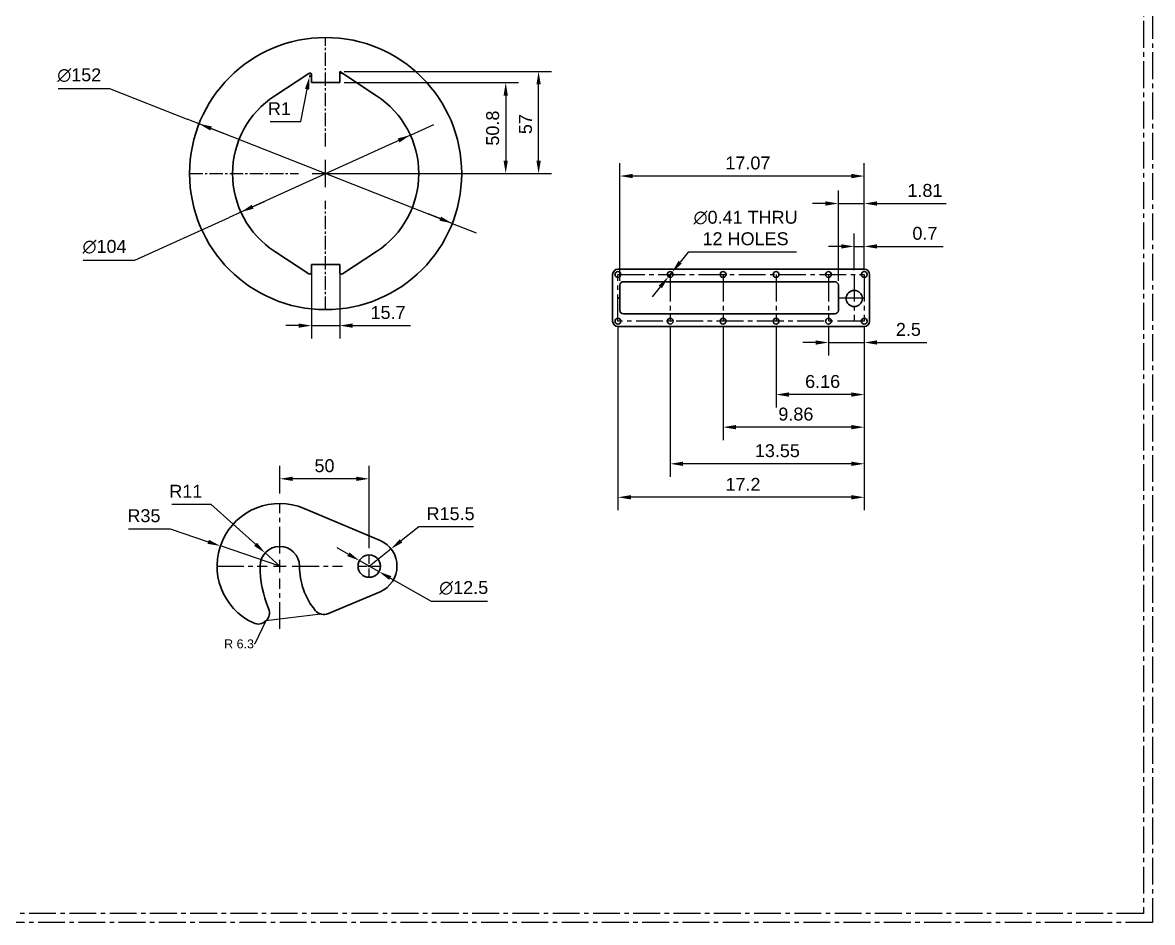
# Model space of a CAD drawing. Header units: millimetres. Extents: x -312 to 1301, y -289 to 535.
# Drawn here: x 670 to 1301, y -289 to 214 of the extents above; entities that cross this region are included whole.
import ezdxf
from ezdxf import colors
from ezdxf.entities.mleader import LeaderData, LeaderLine
from ezdxf.math import Vec2, Vec3

# ---------------------------------------------------------------- set-up
doc = ezdxf.new("R2010")
doc.units = ezdxf.units.MM
doc.header["$LTSCALE"] = 20
doc.header["$MEASUREMENT"] = 0
doc.linetypes.add('CENTER2', pattern=[1.125, 0.75, -0.125, 0.125, -0.125])
doc.styles.get("Standard").update_dxf_attribs({"font": 'arial.ttf'})
doc.dimstyles.get("Standard").update_dxf_attribs({"dimscale": 40, "dimtxt": 0.18, "dimasz": 0.18, "dimexe": 0.18, "dimexo": 0.0625, "dimgap": 0.09, "dimtad": 1, "dimtoh": 1, "dimdec": 4, "dimdsep": 46, "dimtxsty": 'Standard', "dimcen": 0.09, "dimadec": 0, "dimazin": 0, "dimtfac": 1, "dimtdec": 4, "dimtmove": 0, "dimatfit": 3, "dimfxl": 1, "dimtolj": 1, "dimtzin": 0, "dimarcsym": 0})

# ---------------------------------------------------------------- blocks, each defined once
blk = doc.blocks.new('*U1')
at = {"color": 0, "linetype": 'CENTER2', "ltscale": 0.5, "transparency": 16777216}
for p, q in [((0, 15.2), (0, 76.12)), ((-76.12, 0), (-15.2, 0)), ((15.2, 0), (76.12, 0)), ((0, -76.12), (0, -15.2))]:
    blk.add_line(p, q, dxfattribs=at)
at = {"color": 0, "linetype": 'Continuous', "ltscale": 0.5, "transparency": 16777216}
for p, q in [((0, -7.6), (0, 7.6)), ((-7.6, 0), (7.6, 0))]:
    blk.add_line(p, q, dxfattribs=at)
blk = doc.blocks.new('*D2')
at = {"color": 0, "lineweight": -2, "transparency": 16777216}
for p, q in [((849.51, 186.36), (965.32, 186.36)), ((958.12, 136.56), (958.12, 179.16)), ((841.66, 129.36), (965.32, 129.36))]:
    blk.add_line(p, q, dxfattribs=at)
at = {"color": 0, "transparency": 16777216}
for points in [[(956.92, 179.16), (959.32, 179.16), (958.12, 186.36)], [(956.92, 136.56), (959.32, 136.56), (958.12, 129.36)]]:
    blk.add_solid(points, dxfattribs=at)
at = {"layer": 'Defpoints', "color": 0, "transparency": 16777216}
for p in [(847.01, 186.36), (958.12, 186.36), (839.16, 129.36)]:
    blk.add_point(p, dxfattribs=at)
at = {"color": 0, "transparency": 16777216, "insert": (950.85, 156.98), "char_height": 7.2, "attachment_point": 5, "rotation": 90}
blk.add_mtext('\\A1;57', dxfattribs=at)
blk = doc.blocks.new('*D3')
at = {"color": 0, "lineweight": -2, "transparency": 16777216}
for p, q in [((849.51, 180.16), (946.94, 180.16)), ((939.74, 172.96), (939.74, 136.56)), ((841.66, 129.36), (946.94, 129.36))]:
    blk.add_line(p, q, dxfattribs=at)
at = {"color": 0, "transparency": 16777216}
for points in [[(938.54, 172.96), (940.94, 172.96), (939.74, 180.16)], [(938.54, 136.56), (940.94, 136.56), (939.74, 129.36)]]:
    blk.add_solid(points, dxfattribs=at)
at = {"layer": 'Defpoints', "color": 0, "transparency": 16777216}
for p in [(847.01, 180.16), (839.16, 129.36), (939.74, 129.36)]:
    blk.add_point(p, dxfattribs=at)
at = {"color": 0, "transparency": 16777216, "insert": (932.47, 154.76), "char_height": 7.2, "attachment_point": 5, "rotation": 90}
blk.add_mtext('\\A1;50.8', dxfattribs=at)
blk = doc.blocks.new('*D4')
at = {"color": 0, "lineweight": -2, "transparency": 16777216}
for p, q in [((886.5, 150.86), (893.06, 153.84)), ((893.06, 153.84), (899.61, 156.82)), ((886.5, 150.86), (791.81, 107.85)), ((879.95, 147.88), (873.39, 144.9)), ((798.37, 110.83), (804.92, 113.81)), ((791.81, 107.85), (785.26, 104.87)), ((732.61, 80.96), (785.26, 104.87)), ((703.76, 80.96), (732.61, 80.96))]:
    blk.add_line(p, q, dxfattribs=at)
at = {"color": 0, "transparency": 16777216}
for points in [[(879.45, 148.98), (880.44, 146.79), (886.5, 150.86)], [(797.87, 111.92), (798.87, 109.74), (791.81, 107.85)]]:
    blk.add_solid(points, dxfattribs=at)
at = {"layer": 'Defpoints', "color": 0, "transparency": 16777216}
for p in [(886.5, 150.86), (791.81, 107.85)]:
    blk.add_point(p, dxfattribs=at)
at = {"color": 0, "transparency": 16777216, "insert": (715.62, 88.44), "char_height": 7.2, "attachment_point": 5}
blk.add_mtext('\\A1;∅104', dxfattribs=at)
blk = doc.blocks.new('*D5')
at = {"color": 0, "lineweight": -2, "transparency": 16777216}
for p, q in [((689.68, 176.82), (718.49, 176.82)), ((718.49, 176.82), (761.73, 159.81)), ((768.43, 157.18), (761.73, 159.81)), ((909.88, 101.54), (768.43, 157.18)), ((775.13, 154.54), (781.83, 151.9)), ((903.18, 104.17), (896.48, 106.81)), ((909.88, 101.54), (916.58, 98.9)), ((916.58, 98.9), (923.28, 96.26))]:
    blk.add_line(p, q, dxfattribs=at)
at = {"color": 0, "transparency": 16777216}
for points in [[(775.57, 155.66), (774.69, 153.42), (768.43, 157.18)], [(903.62, 105.29), (902.74, 103.05), (909.88, 101.54)]]:
    blk.add_solid(points, dxfattribs=at)
at = {"layer": 'Defpoints', "color": 0, "transparency": 16777216}
for p in [(768.43, 157.18), (909.88, 101.54)]:
    blk.add_point(p, dxfattribs=at)
at = {"color": 0, "transparency": 16777216, "insert": (701.51, 184.3), "char_height": 7.2, "attachment_point": 5}
blk.add_mtext('\\A1;∅152', dxfattribs=at)
blk = doc.blocks.new('*D6')
at = {"color": 0, "lineweight": -2, "transparency": 16777216}
for p, q in [((830.31, 184.51), (830.12, 183.52)), ((825.28, 158.39), (828.76, 176.45)), ((808.24, 158.39), (825.28, 158.39))]:
    blk.add_line(p, q, dxfattribs=at)
blk.add_arc((830.31, 184.51), 1, 259.09702, 360, dxfattribs=at)
at = {"color": 0, "transparency": 16777216}
blk.add_solid([(827.58, 176.68), (829.94, 176.23), (830.12, 183.52)], dxfattribs=at)
at = {"layer": 'Defpoints', "color": 0, "transparency": 16777216}
for p in [(830.12, 183.52), (830.31, 184.51)]:
    blk.add_point(p, dxfattribs=at)
at = {"color": 0, "transparency": 16777216, "insert": (813.35, 165.61), "char_height": 7.2, "attachment_point": 5}
blk.add_mtext('\\A1;R1', dxfattribs=at)
blk = doc.blocks.new('*D7')
at = {"color": 0, "lineweight": -2, "transparency": 16777216}
for p, q in [((831.31, 76.06), (831.31, 37.21)), ((847.01, 76.06), (847.01, 37.21)), ((824.11, 44.41), (816.91, 44.41)), ((831.31, 44.41), (847.01, 44.41)), ((854.21, 44.41), (886.63, 44.41))]:
    blk.add_line(p, q, dxfattribs=at)
at = {"color": 0, "transparency": 16777216}
for points in [[(824.11, 45.61), (824.11, 43.21), (831.31, 44.41)], [(854.21, 45.61), (854.21, 43.21), (847.01, 44.41)]]:
    blk.add_solid(points, dxfattribs=at)
at = {"layer": 'Defpoints', "color": 0, "transparency": 16777216}
for p in [(831.31, 78.56), (847.01, 78.56), (847.01, 44.41)]:
    blk.add_point(p, dxfattribs=at)
at = {"color": 0, "transparency": 16777216, "insert": (874.02, 51.68), "char_height": 7.2, "attachment_point": 5}
blk.add_mtext('\\A1;15.7', dxfattribs=at)
blk = doc.blocks.new('*D8')
at = {"color": 0, "lineweight": -2, "transparency": 16777216}
for p, q in [((813.51, -49.47), (813.51, -33.97)), ((863.51, -79.9), (863.51, -33.97)), ((856.31, -41.17), (820.71, -41.17))]:
    blk.add_line(p, q, dxfattribs=at)
at = {"color": 0, "transparency": 16777216}
for points in [[(820.71, -39.97), (820.71, -42.37), (813.51, -41.17)], [(856.31, -39.97), (856.31, -42.37), (863.51, -41.17)]]:
    blk.add_solid(points, dxfattribs=at)
at = {"layer": 'Defpoints', "color": 0, "transparency": 16777216}
for p in [(813.51, -41.17), (813.51, -51.97), (863.51, -82.4)]:
    blk.add_point(p, dxfattribs=at)
at = {"color": 0, "transparency": 16777216, "insert": (838.51, -33.89), "char_height": 7.2, "attachment_point": 5}
blk.add_mtext('\\A1;50', dxfattribs=at)
blk = doc.blocks.new('*D9')
at = {"color": 0, "lineweight": -2, "transparency": 16777216}
for p, q in [((891.24, -67.97), (881.3, -75.85)), ((921.78, -67.97), (891.24, -67.97)), ((863.51, -89.96), (875.66, -80.33))]:
    blk.add_line(p, q, dxfattribs=at)
at = {"color": 0, "transparency": 16777216}
blk.add_solid([(880.55, -74.91), (882.04, -76.79), (875.66, -80.33)], dxfattribs=at)
at = {"layer": 'Defpoints', "color": 0, "transparency": 16777216}
for p in [(875.66, -80.33), (863.51, -89.96)]:
    blk.add_point(p, dxfattribs=at)
at = {"color": 0, "transparency": 16777216, "insert": (908.95, -60.7), "char_height": 7.2, "attachment_point": 5}
blk.add_mtext('\\A1;R15.5', dxfattribs=at)
blk = doc.blocks.new('*D10')
at = {"color": 0, "lineweight": -2, "transparency": 16777216}
for p, q in [((753.15, -55.33), (775.09, -55.33)), ((775.09, -55.33), (799.99, -77.77)), ((813.51, -89.96), (805.34, -82.59))]:
    blk.add_line(p, q, dxfattribs=at)
at = {"color": 0, "transparency": 16777216}
blk.add_solid([(800.79, -76.88), (799.19, -78.66), (805.34, -82.59)], dxfattribs=at)
at = {"layer": 'Defpoints', "color": 0, "transparency": 16777216}
for p in [(805.34, -82.59), (813.51, -89.96)]:
    blk.add_point(p, dxfattribs=at)
at = {"color": 0, "transparency": 16777216, "insert": (761.06, -48.12), "char_height": 7.2, "attachment_point": 5}
blk.add_mtext('\\A1;R11', dxfattribs=at)
blk = doc.blocks.new('*D11')
at = {"color": 0, "lineweight": -2, "transparency": 16777216}
for p, q in [((729.01, -69.11), (752.21, -69.11)), ((752.21, -69.11), (773.56, -76.37)), ((813.51, -89.96), (780.38, -78.69))]:
    blk.add_line(p, q, dxfattribs=at)
at = {"color": 0, "transparency": 16777216}
blk.add_solid([(773.95, -75.23), (773.17, -77.5), (780.38, -78.69)], dxfattribs=at)
at = {"layer": 'Defpoints', "color": 0, "transparency": 16777216}
for p in [(780.38, -78.69), (813.51, -89.96)]:
    blk.add_point(p, dxfattribs=at)
at = {"color": 0, "transparency": 16777216, "insert": (737.64, -61.83), "char_height": 7.2, "attachment_point": 5}
blk.add_mtext('\\A1;R35', dxfattribs=at)
blk = doc.blocks.new('*D12')
at = {"color": 0, "lineweight": -2, "transparency": 16777216}
for p, q in [((851.81, -83.32), (845.55, -79.77)), ((858.07, -86.87), (868.95, -93.04)), ((898.21, -109.63), (875.21, -96.59)), ((929.58, -109.63), (898.21, -109.63))]:
    blk.add_line(p, q, dxfattribs=at)
at = {"color": 0, "transparency": 16777216}
for points in [[(852.4, -82.28), (851.22, -84.37), (858.07, -86.87)], [(875.8, -95.54), (874.62, -97.63), (868.95, -93.04)]]:
    blk.add_solid(points, dxfattribs=at)
at = {"layer": 'Defpoints', "color": 0, "transparency": 16777216}
for p in [(858.07, -86.87), (868.95, -93.04)]:
    blk.add_point(p, dxfattribs=at)
at = {"color": 0, "transparency": 16777216, "insert": (916.28, -102.15), "char_height": 7.2, "attachment_point": 5}
blk.add_mtext('\\A1;∅12.5', dxfattribs=at)
blk = doc.blocks.new('*U13')
at = {"color": 0, "linetype": 'CENTER2', "transparency": 16777216}
for p, q in [((0, 1.25), (0, 6.37)), ((-6.37, 0), (-1.25, 0)), ((1.25, 0), (6.37, 0)), ((0, -6.37), (0, -1.25))]:
    blk.add_line(p, q, dxfattribs=at)
at = {"color": 0, "linetype": 'Continuous', "transparency": 16777216}
for p, q in [((-0.625, 0), (0.625, 0)), ((0, -0.625), (0, 0.625))]:
    blk.add_line(p, q, dxfattribs=at)
blk = doc.blocks.new('*U14')
at = {"color": 0, "linetype": 'CENTER2', "transparency": 16777216}
for p, q in [((0, 7), (0, 35.12)), ((-35.12, 0), (-7, 0)), ((7, 0), (35.12, 0)), ((0, -35.12), (0, -7))]:
    blk.add_line(p, q, dxfattribs=at)
at = {"color": 0, "linetype": 'Continuous', "transparency": 16777216}
for p, q in [((-3.5, 0), (3.5, 0)), ((0, -3.5), (0, 3.5))]:
    blk.add_line(p, q, dxfattribs=at)
blk = doc.blocks.new('*D43')
at = {"color": 0, "lineweight": -2, "transparency": 16777216}
for p, q in [((1120.05, 44.37), (1120.05, 27.78)), ((1140.05, 44.37), (1140.05, 27.78)), ((1112.85, 34.98), (1105.65, 34.98)), ((1120.05, 34.98), (1140.05, 34.98)), ((1147.25, 34.98), (1174.94, 34.98))]:
    blk.add_line(p, q, dxfattribs=at)
at = {"color": 0, "transparency": 16777216}
for points in [[(1112.85, 36.18), (1112.85, 33.78), (1120.05, 34.98)], [(1147.25, 36.18), (1147.25, 33.78), (1140.05, 34.98)]]:
    blk.add_solid(points, dxfattribs=at)
at = {"layer": 'Defpoints', "color": 0, "transparency": 16777216}
for p in [(1120.05, 46.87), (1140.05, 46.87), (1120.05, 34.98)]:
    blk.add_point(p, dxfattribs=at)
at = {"color": 0, "transparency": 16777216, "insert": (1164.7, 42.25), "char_height": 7.2, "attachment_point": 5}
blk.add_mtext('\\A1;2.5', dxfattribs=at)
blk = doc.blocks.new('*D46')
at = {"color": 0, "lineweight": -2, "transparency": 16777216}
for p, q in [((1090.77, 44.37), (1090.77, -1.29)), ((1140.05, 44.37), (1140.05, -1.29)), ((1132.85, 5.91), (1097.97, 5.91))]:
    blk.add_line(p, q, dxfattribs=at)
at = {"color": 0, "transparency": 16777216}
for points in [[(1097.97, 7.11), (1097.97, 4.71), (1090.77, 5.91)], [(1132.85, 7.11), (1132.85, 4.71), (1140.05, 5.91)]]:
    blk.add_solid(points, dxfattribs=at)
at = {"layer": 'Defpoints', "color": 0, "transparency": 16777216}
for p in [(1090.77, 46.87), (1140.05, 46.87), (1090.77, 5.91)]:
    blk.add_point(p, dxfattribs=at)
at = {"color": 0, "transparency": 16777216, "insert": (1116.79, 13.18), "char_height": 7.2, "attachment_point": 5}
blk.add_mtext('\\A1;6.16', dxfattribs=at)
blk = doc.blocks.new('*D47')
at = {"color": 0, "lineweight": -2, "transparency": 16777216}
for p, q in [((1061.17, 44.37), (1061.17, -19.52)), ((1140.05, 44.37), (1140.05, -19.52)), ((1132.85, -12.32), (1068.37, -12.32))]:
    blk.add_line(p, q, dxfattribs=at)
at = {"color": 0, "transparency": 16777216}
for points in [[(1068.37, -11.12), (1068.37, -13.52), (1061.17, -12.32)], [(1132.85, -11.12), (1132.85, -13.52), (1140.05, -12.32)]]:
    blk.add_solid(points, dxfattribs=at)
at = {"layer": 'Defpoints', "color": 0, "transparency": 16777216}
for p in [(1061.17, 46.87), (1140.05, 46.87), (1061.17, -12.32)]:
    blk.add_point(p, dxfattribs=at)
at = {"color": 0, "transparency": 16777216, "insert": (1101.84, -5.05), "char_height": 7.2, "attachment_point": 5}
blk.add_mtext('\\A1;9.86', dxfattribs=at)
blk = doc.blocks.new('*D48')
at = {"color": 0, "lineweight": -2, "transparency": 16777216}
for p, q in [((1031.65, 44.37), (1031.65, -39.98)), ((1140.05, 44.37), (1140.05, -39.98)), ((1132.85, -32.78), (1038.85, -32.78))]:
    blk.add_line(p, q, dxfattribs=at)
at = {"color": 0, "transparency": 16777216}
for points in [[(1038.85, -31.58), (1038.85, -33.98), (1031.65, -32.78)], [(1132.85, -31.58), (1132.85, -33.98), (1140.05, -32.78)]]:
    blk.add_solid(points, dxfattribs=at)
at = {"layer": 'Defpoints', "color": 0, "transparency": 16777216}
for p in [(1031.65, 46.87), (1140.05, 46.87), (1031.65, -32.78)]:
    blk.add_point(p, dxfattribs=at)
at = {"color": 0, "transparency": 16777216, "insert": (1091.5, -25.5), "char_height": 7.2, "attachment_point": 5}
blk.add_mtext('\\A1;13.55', dxfattribs=at)
blk = doc.blocks.new('*D49')
at = {"color": 0, "lineweight": -2, "transparency": 16777216}
for p, q in [((1002.45, 44.37), (1002.45, -58.69)), ((1140.05, 44.37), (1140.05, -58.69)), ((1132.85, -51.49), (1009.65, -51.49))]:
    blk.add_line(p, q, dxfattribs=at)
at = {"color": 0, "transparency": 16777216}
for points in [[(1009.65, -50.29), (1009.65, -52.69), (1002.45, -51.49)], [(1132.85, -50.29), (1132.85, -52.69), (1140.05, -51.49)]]:
    blk.add_solid(points, dxfattribs=at)
at = {"layer": 'Defpoints', "color": 0, "transparency": 16777216}
for p in [(1002.45, 46.87), (1140.05, 46.87), (1002.45, -51.49)]:
    blk.add_point(p, dxfattribs=at)
at = {"color": 0, "transparency": 16777216, "insert": (1072.28, -44.28), "char_height": 7.2, "attachment_point": 5}
blk.add_mtext('\\A1;17.2', dxfattribs=at)
blk = doc.blocks.new('*D50')
at = {"color": 0, "lineweight": -2, "transparency": 16777216}
for p, q in [((1134.45, 75.45), (1134.45, 95.87)), ((1140.05, 75.45), (1140.05, 95.87)), ((1127.25, 88.67), (1120.05, 88.67)), ((1134.45, 88.67), (1140.05, 88.67)), ((1147.25, 88.67), (1184.08, 88.67))]:
    blk.add_line(p, q, dxfattribs=at)
at = {"color": 0, "transparency": 16777216}
for points in [[(1127.25, 89.87), (1127.25, 87.47), (1134.45, 88.67)], [(1147.25, 89.87), (1147.25, 87.47), (1140.05, 88.67)]]:
    blk.add_solid(points, dxfattribs=at)
at = {"layer": 'Defpoints', "color": 0, "transparency": 16777216}
for p in [(1134.45, 88.67), (1134.45, 72.95), (1140.05, 72.95)]:
    blk.add_point(p, dxfattribs=at)
at = {"color": 0, "transparency": 16777216, "insert": (1173.93, 95.94), "char_height": 7.2, "attachment_point": 5}
blk.add_mtext('\\A1;0.7', dxfattribs=at)
blk = doc.blocks.new('*D51')
at = {"color": 0, "lineweight": -2, "transparency": 16777216}
for p, q in [((1125.57, 69.45), (1125.57, 119.83)), ((1140.05, 75.45), (1140.05, 119.83)), ((1118.37, 112.63), (1111.17, 112.63)), ((1125.57, 112.63), (1140.05, 112.63)), ((1147.25, 112.63), (1185.85, 112.63))]:
    blk.add_line(p, q, dxfattribs=at)
at = {"color": 0, "transparency": 16777216}
for points in [[(1118.37, 113.83), (1118.37, 111.43), (1125.57, 112.63)], [(1147.25, 113.83), (1147.25, 111.43), (1140.05, 112.63)]]:
    blk.add_solid(points, dxfattribs=at)
at = {"layer": 'Defpoints', "color": 0, "transparency": 16777216}
for p in [(1125.57, 112.63), (1140.05, 72.95), (1125.57, 66.95)]:
    blk.add_point(p, dxfattribs=at)
at = {"color": 0, "transparency": 16777216, "insert": (1173.93, 119.9), "char_height": 7.2, "attachment_point": 5}
blk.add_mtext('\\A1;1.81', dxfattribs=at)
blk = doc.blocks.new('*D52')
at = {"color": 0, "lineweight": -2, "transparency": 16777216}
for p, q in [((1003.49, 69.45), (1003.49, 135.18)), ((1140.05, 75.45), (1140.05, 135.18)), ((1132.85, 127.98), (1010.69, 127.98))]:
    blk.add_line(p, q, dxfattribs=at)
at = {"color": 0, "transparency": 16777216}
for points in [[(1010.69, 129.18), (1010.69, 126.78), (1003.49, 127.98)], [(1132.85, 129.18), (1132.85, 126.78), (1140.05, 127.98)]]:
    blk.add_solid(points, dxfattribs=at)
at = {"layer": 'Defpoints', "color": 0, "transparency": 16777216}
for p in [(1003.49, 127.98), (1140.05, 72.95), (1003.49, 66.95)]:
    blk.add_point(p, dxfattribs=at)
at = {"color": 0, "transparency": 16777216, "insert": (1075.04, 135.25), "char_height": 7.2, "attachment_point": 5}
blk.add_mtext('\\A1;17.07', dxfattribs=at)
blk = doc.blocks.new('*D53')
at = {"color": 0, "lineweight": -2, "transparency": 16777216}
for p, q in [((1041.71, 85.45), (1037.19, 79.84)), ((1102.22, 85.45), (1041.71, 85.45)), ((1030.63, 71.67), (1032.68, 74.23)), ((1026.11, 66.06), (1021.6, 60.45))]:
    blk.add_line(p, q, dxfattribs=at)
at = {"color": 0, "transparency": 16777216}
for points in [[(1036.26, 80.59), (1038.13, 79.08), (1032.68, 74.23)], [(1025.18, 66.81), (1027.05, 65.31), (1030.63, 71.67)]]:
    blk.add_solid(points, dxfattribs=at)
at = {"layer": 'Defpoints', "color": 0, "transparency": 16777216}
for p in [(1030.63, 71.67), (1032.68, 74.23)]:
    blk.add_point(p, dxfattribs=at)
at = {"color": 0, "transparency": 16777216, "insert": (1073.76, 98.9), "char_height": 7.2, "attachment_point": 5}
blk.add_mtext('\\A1;∅0.41 THRU\\P12 HOLES', dxfattribs=at)

msp = doc.modelspace()

# ---------------------------------------------------------------- linework, layer by layer
at = {"lineweight": 30}
for p, q in [((829.76118, 185.34346), (810.69596, 172.87423)), ((831.30854, 184.50656), (831.30854, 180.15548)), ((847.00854, 186.35548), (867.62112, 172.87423)), ((847.00854, 186.35548), (847.00854, 180.15548)), ((831.30854, 180.15548), (847.00854, 180.15548)), ((829.76118, 73.3675), (810.69596, 85.83673)), ((848.5559, 73.3675), (867.62112, 85.83673)), ((831.30854, 74.20439), (831.30854, 78.55548)), ((831.30854, 78.55548), (847.00854, 78.55548)), ((847.00854, 74.20439), (847.00854, 78.55548))]:
    msp.add_line(p, q, dxfattribs=at)
at = {"color": 7, "lineweight": 30}
for p, q in [((1002.45321, 75.9085), (1140.05321, 75.9085)), ((999.49321, 46.8685), (999.49321, 72.9485)), ((1143.01321, 72.9485), (1143.01321, 46.8685)), ((1003.49321, 66.9485), (1003.49321, 52.9485)), ((1005.49321, 68.9485), (1123.57321, 68.9485)), ((1125.57321, 66.9485), (1125.57321, 52.9485)), ((1002.45321, 59.9085), (1003.49321, 59.9085)), ((1005.49321, 50.9485), (1123.57321, 50.9485)), ((1140.05321, 43.9085), (1002.45321, 43.9085)), ((827.16124, -57.72653), (869.55624, -75.68242)), ((869.55624, -104.22768), (840.66186, -116.46554))]:
    msp.add_line(p, q, dxfattribs=at)
at = {"color": 2, "linetype": 'CENTER2'}
for p, q in [((1002.45321, 72.9485), (1140.05321, 72.9485)), ((1002.45321, 46.8685), (1002.45321, 72.9485)), ((1031.65321, 72.9485), (1031.65321, 46.8685)), ((1061.17321, 72.9485), (1061.17321, 46.8685)), ((1090.77321, 72.9485), (1090.77321, 46.8685)), ((1120.05321, 72.9485), (1120.05321, 46.8685)), ((1134.45321, 72.9485), (1134.45321, 46.8685)), ((1140.05321, 72.9485), (1140.05321, 46.8685)), ((1125.57321, 59.9085), (1140.05321, 59.9085)), ((1140.05321, 46.8685), (1002.45321, 46.8685))]:
    msp.add_line(p, q, dxfattribs=at)
at = {"color": 5, "linetype": 'CENTER2'}
for points in [[(-311.60207, 534.60358), (1301.01413, 534.60358), (1301.01413, -289.00076), (-311.60207, -289.00076)], [(-306.60207, 529.60358), (1296.01413, 529.60358), (1296.01413, -284.00076), (-306.60207, -284.00076)]]:
    msp.add_lwpolyline(points, close=True, dxfattribs=at)
at = {"lineweight": 30}
msp.add_circle((839.15854, 129.35548), 76, dxfattribs=at)
at = {"color": 7, "lineweight": 30}
for centre, radius in [((1002.45321, 72.9485), 1.64), ((1031.65321, 72.9485), 1.64), ((1061.17321, 72.9485), 1.64), ((1090.77321, 72.9485), 1.64), ((1120.05321, 72.9485), 1.64), ((1140.05321, 72.9485), 1.64), ((1134.45321, 59.56689), 4.52), ((1002.45321, 46.8685), 1.64), ((1031.65321, 46.8685), 1.64), ((1061.17321, 46.8685), 1.64), ((1090.77321, 46.8685), 1.64), ((1120.05321, 46.8685), 1.64), ((1140.05321, 46.8685), 1.64), ((863.51124, -89.95505), 6.25)]:
    msp.add_circle(centre, radius, dxfattribs=at)
at = {"lineweight": 30}
for centre, radius, start, end in [((830.30854, 184.50656), 1, 360, 123.18589978), ((848.00854, 184.50656), 1, 56.81410022, 180), ((839.15854, 129.35548), 52, 123.18589978, 236.81410022), ((839.15854, 129.35548), 52, 303.18589978, 56.81410022), ((830.30854, 74.20439), 1, 236.81410022, 0), ((848.00854, 74.20439), 1, 180, 303.18589978)]:
    msp.add_arc(centre, radius, start, end, dxfattribs=at)
at = {"color": 7, "lineweight": 30}
for centre, radius, start, end in [((1002.45321, 72.9485), 2.96, 90, 180), ((1140.05321, 72.9485), 2.96, 0, 90), ((1005.49321, 66.9485), 2, 90, 180), ((1123.57321, 66.9485), 2, 0, 90), ((1005.49321, 52.9485), 2, 180, 270), ((1123.57321, 52.9485), 2, 270, 0), ((1002.45321, 46.8685), 2.96, 180, 270), ((1140.05321, 46.8685), 2.96, 270, 0), ((813.51124, -89.95505), 35, 67.0455006, 245.16101284), ((863.51124, -89.95505), 15.5, 292.9544994, 67.0455006), ((813.51124, -89.95505), 11, 0, 180), ((863.51124, -89.95505), 61, 180, 202.7678815), ((863.51124, -89.95505), 39, 180, 219.2950281), ((801.45524, -116.00007), 6.3, 245.16101284, 22.7678815), ((838.20486, -110.66441), 6.3, 219.2950281, 292.9544994)]:
    msp.add_arc(centre, radius, start, end, dxfattribs=at)

# ---------------------------------------------------------------- block references
at = {"color": 2, "linetype": 'CENTER2', "ltscale": 0.5}
msp.add_blockref('*U1', (839.15854, 129.35548), dxfattribs=at)
at = {"color": 2, "linetype": 'CENTER2'}
for name, p in [('*U14', (813.51124, -89.95505)), ('*U13', (863.51124, -89.95505))]:
    msp.add_blockref(name, p, dxfattribs=at)

# ---------------------------------------------------------------- dimensions: what is measured, and where the dimension line sits
at = {"color": 4}
for p1, p2, picture, middle in [((909.88364, 101.53535), (768.43343, 157.1756), '*D5', (701.5149, 176.82103)), ((886.5036, 150.86002), (791.81348, 107.85093), '*D4', (715.61991, 80.96104)), ((858.07413, -86.87279), (868.94835, -93.03731), '*D12', (916.28408, -109.62717))]:
    dim = msp.add_diameter_dim_2p(p1=p1, p2=p2, dimstyle='Standard', dxfattribs=at)
    dim.commit()
    dim.dimension.update_dxf_attribs({"geometry": picture, "text_midpoint": middle, "dimtype": 163})
for center, mpoint, picture, middle in [((830.30854, 184.50656), (830.11939, 183.52461), '*D6', (813.34605, 158.39442)), ((813.51124, -89.95505), (805.3395, -82.59144), '*D10', (761.05615, -55.33031)), ((863.51124, -89.95505), (875.65698, -80.32536), '*D9', (908.95493, -67.97256)), ((813.51124, -89.95505), (780.37528, -78.68524), '*D11', (737.64142, -69.10712))]:
    dim = msp.add_radius_dim(center=center, mpoint=mpoint, dimstyle='Standard', dxfattribs=at)
    dim.commit()
    dim.dimension.update_dxf_attribs({"geometry": picture, "text_midpoint": middle, "dimtype": 164})
for base, p1, p2, picture, middle in [((958.11594, 186.35548), (839.15854, 129.35548), (847.00854, 186.35548), '*D2', (958.11594, 156.98466)), ((939.74123, 129.35548), (847.00854, 180.15548), (839.15854, 129.35548), '*D3', (939.74123, 154.75548))]:
    dim = msp.add_linear_dim(base=base, p1=p1, p2=p2, angle=90, dimstyle='Standard', dxfattribs=at)
    dim.commit()
    dim.dimension.update_dxf_attribs({"geometry": picture, "text_midpoint": middle, "dimtype": 160})
for base, p1, p2, picture, middle in [((1003.49321, 127.97567), (1140.05321, 72.9485), (1003.49321, 66.9485), '*D52', (1075.03579, 127.97567)), ((1125.57321, 112.62861), (1140.05321, 72.9485), (1125.57321, 66.9485), '*D51', (1173.93072, 112.62861)), ((1134.45321, 88.66566), (1140.05321, 72.9485), (1134.45321, 72.9485), '*D50', (1173.93072, 88.66566)), ((1002.45321, -51.49209), (1140.05321, 46.8685), (1002.45321, 46.8685), '*D49', (1072.27737, -51.49209)), ((1031.65321, -32.78218), (1140.05321, 46.8685), (1031.65321, 46.8685), '*D48', (1091.4955, -32.78218)), ((1061.17321, -12.32322), (1140.05321, 46.8685), (1061.17321, 46.8685), '*D47', (1101.84367, -12.32322)), ((1090.77321, 5.90628), (1140.05321, 46.8685), (1090.77321, 46.8685), '*D46', (1116.79067, 5.90628)), ((1120.05321, 34.97659), (1140.05321, 46.8685), (1120.05321, 46.8685), '*D43', (1164.69578, 34.97659))]:
    dim = msp.add_linear_dim(base=base, p1=p1, p2=p2, dimstyle='Standard', override={"dimlfac": 0.125}, dxfattribs=at)
    dim.commit()
    dim.dimension.update_dxf_attribs({"geometry": picture, "text_midpoint": middle, "dimtype": 160})
dim = msp.add_diameter_dim_2p(p1=(1030.62519, 71.6707), p2=(1032.68123, 74.2263), text='<> THRU\\P12 HOLES', dimstyle='Standard', override={"dimlfac": 0.125}, dxfattribs=at)
dim.commit()
dim.dimension.update_dxf_attribs({"geometry": '*D53', "text_midpoint": (1073.76399, 98.90384)})
for base, p1, p2, picture, middle in [((847.00854, 44.4074), (831.30854, 78.55548), (847.00854, 78.55548), '*D7', (874.02082, 51.68352)), ((813.51124, -41.1674), (863.51124, -82.39965), (813.51124, -51.97228), '*D8', (838.51124, -33.89128))]:
    dim = msp.add_linear_dim(base=base, p1=p1, p2=p2, dimstyle='Standard', dxfattribs=at)
    dim.commit()
    dim.dimension.update_dxf_attribs({"geometry": picture, "text_midpoint": middle})

# ---------------------------------------------------------------- leaders
ml = msp.add_multileader_mtext('Standard', dxfattribs=at)
ml.set_content('R 6.3', color=4)
ml.set_leader_properties()
ml.build(insert=Vec2(0, 0))
ml.multileader.update_dxf_attribs({"dogleg_length": 0.36, "arrow_head_size": 0.18})
ctx = ml.context
ctx.base_point, ctx.char_height, ctx.arrow_head_size, ctx.landing_gap_size, ctx.plane_origin = Vec3(783.21749, -133.43852), 5, 0.18, 0.09, Vec3(836.69407, -116.78058)
ctx.text_align_type = 2
notes = []
notes.append((ctx, [(0, (1, 1, 0), (799.58627, -133.43852), (-1, 0), 0.36, [(1, [(836.69407, -116.78058), (805.82877, -120.53462)], 0, [])])]))
ctx.mtext.insert, ctx.mtext.alignment, ctx.mtext.flow_direction = Vec3(799.13627, -130.89418), 3, 5
for ctx, leaders in notes:
    for number, flags, end, landing, length, lines in leaders:
        leader = LeaderData()
        leader.index, (leader.has_last_leader_line, leader.has_dogleg_vector, leader.attachment_direction) = number, flags
        leader.last_leader_point, leader.dogleg_vector, leader.dogleg_length = Vec3(end), Vec3(landing), length
        for number, points, colour, breaks in lines:
            line = LeaderLine()
            line.index, line.vertices, line.color, line.breaks = number, Vec3.list(points), colors.encode_raw_color(colour), breaks
            leader.lines.append(line)
        ctx.leaders.append(leader)

doc.saveas('drawing.dxf')
